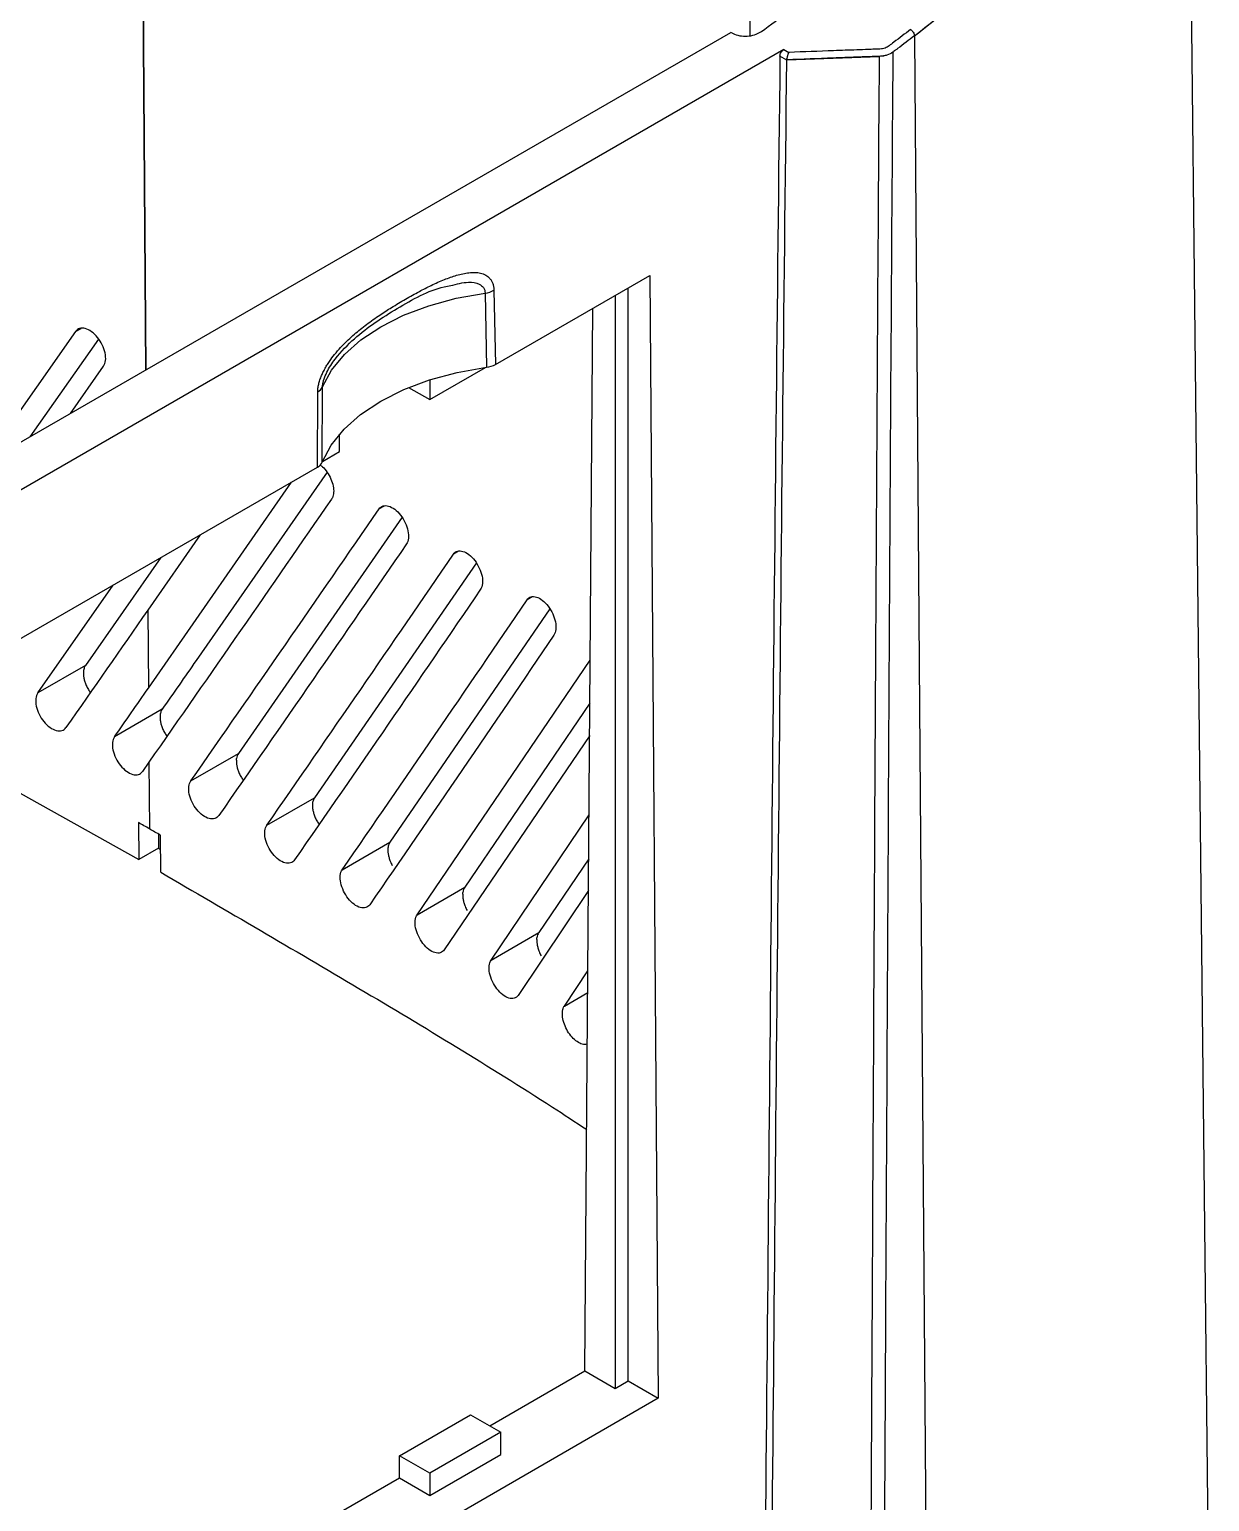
# Model space of a CAD drawing. Header units: millimetres. Extents: x 1677 to 3499, y -182 to 1106.
# Drawn here: x 3159.8 to 3224.6, y 481.6 to 562.4 of the extents above; entities that cross this region are included whole.
import ezdxf

# ---------------------------------------------------------------- set-up
doc = ezdxf.new("R2010")
doc.units = ezdxf.units.MM
doc.layers.get('0').update_dxf_attribs({"lineweight": 18})

msp = doc.modelspace()

# ---------------------------------------------------------------- linework, layer by layer
at = {"color": 8, "linetype": 'Continuous', "lineweight": 25}
for p, q in [((3165.638, 615.155), (3166.18, 543.698)), ((3166.184, 543.701), (3165.643, 615.157)), ((3162.315, 545.804), (3162.618, 545.979)), ((3179.258, 536.222), (3178.98, 536.061)), ((3183.341, 533.739), (3183.065, 533.579)), ((3187.38, 531.231), (3187.107, 531.073)), ((3189.151, 508.765), (3190.435, 509.507))]:
    msp.add_line(p, q, dxfattribs=at)
at = {"color": 7, "linetype": 'Continuous', "lineweight": 25}
for p, q in [((3224.57, 472.116), (3223.393, 582.26)), ((3199.34, 567.517), (3199.34, 562.043)), ((3123.215, 518.895), (3198.287, 562.233)), ((3198.338, 562.204), (3198.287, 562.233)), ((3199.834, 562.204), (3199.965, 562.279)), ((3201.2, 561.294), (3124.842, 517.214)), ((3207.2, 561.152), (3207.184, 561.14)), ((3201.364, 560.714), (3200.989, 560.931)), ((3201.366, 560.727), (3206.453, 560.915)), ((3185.363, 543.997), (3193.841, 548.891)), ((3192.649, 488.176), (3192.649, 548.203)), ((3193.841, 548.891), (3194.305, 487.22)), ((3184.805, 547.915), (3184.879, 543.842)), ((3185.282, 548.076), (3185.363, 543.997)), ((3191.941, 547.795), (3191.941, 487.768)), ((3190.278, 488.728), (3190.721, 547.09)), ((3162.315, 545.804), (3157.194, 538.511)), ((3163.581, 545.39), (3159.812, 540.022)), ((3162.034, 541.305), (3163.858, 543.907)), ((3181.759, 542.069), (3184.818, 543.834)), ((3175.591, 538.356), (3175.609, 542.492)), ((3175.858, 538.635), (3175.876, 542.761)), ((3180.603, 542.736), (3181.759, 542.069)), ((3181.759, 543.155), (3181.759, 542.069)), ((3176.809, 539.211), (3176.809, 540.172)), ((3175.872, 538.67), (3176.809, 539.211)), ((3145.765, 521.138), (3175.591, 538.356)), ((3176.121, 538.082), (3168.936, 527.737)), ((3166.313, 526.218), (3174.174, 537.538)), ((3180.239, 535.608), (3171.263, 522.638)), ((3169.159, 534.643), (3166.28, 530.503)), ((3166.993, 533.393), (3162.861, 527.468)), ((3184.319, 533.109), (3175.435, 520.206)), ((3160.243, 525.957), (3164.375, 531.881)), ((3166.28, 530.503), (3166.313, 526.218)), ((3188.355, 530.58), (3179.576, 517.757)), ((3162.861, 527.468), (3160.243, 525.957)), ((3181.064, 513.776), (3190.574, 527.762)), ((3167.071, 525.058), (3164.453, 523.546)), ((3190.556, 525.392), (3183.682, 515.288)), ((3151.8, 524.621), (3165.792, 516.805)), ((3190.543, 523.621), (3182.561, 511.853)), ((3168.644, 521.126), (3171.263, 522.638)), ((3166.344, 522.153), (3165.991, 521.646)), ((3166.344, 522.153), (3166.371, 518.492)), ((3172.817, 518.695), (3175.435, 520.206)), ((3185.13, 511.284), (3190.509, 519.257)), ((3165.776, 518.837), (3165.792, 516.805)), ((3166.873, 517.429), (3165.792, 516.805)), ((3166.873, 518.204), (3166.873, 517.429)), ((3166.873, 517.429), (3166.984, 517.365)), ((3166.994, 516.111), (3166.979, 518.143)), ((3176.958, 516.246), (3179.576, 517.757)), ((3190.491, 516.839), (3187.749, 512.796)), ((3181.064, 513.776), (3183.682, 515.288)), ((3190.478, 515.1), (3186.611, 509.351)), ((3185.13, 511.284), (3187.749, 512.796)), ((3189.151, 508.765), (3190.444, 510.701)), ((3185.057, 485.714), (3190.278, 488.728)), ((3190.278, 488.728), (3191.941, 487.768)), ((3191.941, 487.768), (3192.649, 488.176)), ((3192.649, 488.176), (3194.305, 487.22)), ((3194.305, 487.22), (3127.978, 448.93)), ((3180.105, 484.07), (3184.005, 486.321)), ((3184.005, 486.321), (3185.66, 485.366)), ((3185.66, 485.366), (3181.759, 483.114)), ((3185.66, 484.141), (3185.66, 485.366)), ((3180.095, 482.85), (3180.105, 484.07)), ((3181.759, 483.114), (3180.105, 484.07)), ((3181.759, 481.89), (3185.66, 484.141)), ((3176.206, 480.605), (3180.095, 482.85)), ((3180.095, 482.85), (3181.759, 481.89)), ((3181.759, 483.114), (3181.759, 481.89))]:
    msp.add_line(p, q, dxfattribs=at)
for points in [[(3208.368, 562.028), (3208.63, 527.598), (3209.121, 462.986)], [(3201.2, 561.294), (3201.387, 561.185), (3201.477, 561.133)], [(3201.365, 560.727), (3201.364, 560.721), (3201.364, 560.714)], [(3175.876, 542.761), (3176.367, 543.676), (3177.073, 544.544), (3177.98, 545.348), (3179.071, 546.071), (3180.323, 546.7), (3181.715, 547.224), (3183.218, 547.631), (3184.805, 547.915)], [(3175.858, 538.635), (3176.347, 539.563), (3177.055, 540.442), (3177.969, 541.256), (3179.071, 541.988), (3180.339, 542.624), (3181.748, 543.152), (3183.271, 543.56), (3184.879, 543.842)]]:
    msp.add_lwpolyline(points, dxfattribs=at)
for centre, radius, start, end in [((3184.627, 549.234), 1.33, 277.68356, 299.52714), ((3175.347, 543.018), 0.588, 296.49813, 334.01999)]:
    msp.add_arc(centre, radius, start, end, dxfattribs=at)
msp.add_ellipse((3199.086, 562.636), major_axis=(1.058, 0), ratio=0.577288, start_param=3.926968, end_param=5.497765, dxfattribs=at)
for points, knots in [([(3216.901, 569.515), (3216.259, 568.844), (3215.586, 568.183), (3212.876, 565.637), (3210.674, 563.809), (3208.368, 562.028)], [0, 0, 0, 0, 4764.508066, 4764.508066, 18525.761519, 18525.761519, 18525.761519, 18525.761519]), ([(3208.368, 562.044), (3209.919, 563.26), (3211.421, 564.491), (3213.568, 566.363), (3214.266, 566.991), (3215.619, 568.25), (3216.274, 568.879), (3216.901, 569.515)], [0, 0, 0, 0, 12967.622782, 12967.622782, 19451.434173, 19451.434173, 25935.245565, 25935.245565, 25935.245565, 25935.245565]), ([(3208.155, 562.395), (3207.844, 562.155), (3207.553, 561.93), (3207.146, 561.624), (3207.064, 561.556), (3206.908, 561.446), (3206.84, 561.404), (3206.72, 561.36), (3206.673, 561.347), (3206.577, 561.328), (3206.539, 561.321), (3206.389, 561.313), (3206.267, 561.31), (3206.055, 561.302), (3205.949, 561.298), (3205.631, 561.287), (3205.419, 561.279), (3204.783, 561.255), (3204.359, 561.24), (3203.116, 561.194), (3202.296, 561.164), (3201.477, 561.133)], [0, 0, 0, 0, 14801.3739, 14801.3739, 18977.567035, 18977.567035, 23084.69892, 23084.69892, 25147.710766, 25147.710766, 27210.722612, 27210.722612, 30295.221009, 30295.221009, 33379.719406, 33379.719406, 39548.716201, 39548.716201, 51886.70979, 51886.70979, 75724.454813, 75724.454813, 75724.454813, 75724.454813]), ([(3208.155, 562.395), (3208.162, 562.39), (3208.188, 562.374), (3208.229, 562.339), (3208.27, 562.291), (3208.313, 562.228), (3208.354, 562.142), (3208.364, 562.076), (3208.368, 562.044)], [0, 0, 0, 0, 3229.877352, 11806.35184, 18253.849623, 23617.468518, 35906.670474, 47146.984776, 47146.984776, 47146.984776, 47146.984776]), ([(3207.184, 561.14), (3207.023, 538.458), (3206.908, 515.812), (3206.775, 490.334), (3206.76, 487.503), (3206.738, 483.256), (3206.73, 481.841), (3206.721, 480.071), (3206.72, 479.719), (3206.696, 478.997), (3206.675, 478.629), (3206.585, 477.509), (3206.489, 476.733), (3206.233, 475.17), (3206.072, 474.382), (3205.686, 472.79), (3205.461, 471.987), (3204.941, 470.366), (3204.65, 469.563), (3204.011, 467.98), (3203.662, 467.199), (3202.901, 465.658), (3202.487, 464.895), (3201.618, 463.437), (3201.162, 462.736), (3200.443, 461.727), (3200.198, 461.398), (3199.697, 460.754), (3199.44, 460.438), (3198.656, 459.521), (3198.128, 458.958), (3197.058, 457.922), (3196.517, 457.448), (3195.696, 456.807), (3195.42, 456.608), (3194.869, 456.205), (3193.488, 455.202), (3192.094, 454.218), (3188.73, 451.886), (3186.463, 450.367), (3179.599, 445.913), (3174.947, 443.081), (3170.243, 440.339)], [0, 0, 0, 0, 76912.338187, 76912.338187, 86526.38046, 86526.38046, 91333.401597, 91333.401597, 92535.156881, 92535.156881, 93736.912165, 93736.912165, 96140.422734, 96140.422734, 98543.933302, 98543.933302, 100947.44387, 100947.44387, 103350.954439, 103350.954439, 105754.465007, 105754.465007, 108157.975575, 108157.975575, 110561.486144, 110561.486144, 111763.241428, 111763.241428, 112964.996712, 112964.996712, 115368.50728, 115368.50728, 117772.017849, 117772.017849, 118973.773133, 118973.773133, 120175.528417, 124982.549554, 124982.549554, 134596.591827, 134596.591827, 153824.676374, 153824.676374, 153824.676374, 153824.676374]), ([(3200.989, 560.931), (3200.99, 560.996), (3201.013, 561.071), (3201.09, 561.205), (3201.144, 561.262), (3201.2, 561.294)], [0, 0, 0, 0, 9235.811449, 9235.811449, 18471.622897, 18471.622897, 18471.622897, 18471.622897]), ([(3207.2, 561.152), (3207.195, 561.149), (3207.19, 561.145), (3207.092, 561.079), (3206.988, 561.022), (3206.8, 560.964), (3206.734, 560.949), (3206.596, 560.926), (3206.526, 560.919), (3206.349, 560.913), (3206.243, 560.909), (3206.031, 560.901), (3205.925, 560.897), (3205.607, 560.885), (3205.395, 560.878), (3204.759, 560.854), (3204.335, 560.838), (3203.063, 560.791), (3202.215, 560.76), (3201.367, 560.729)], [0, 0, 0, 0, 276.511817, 276.511817, 5166.638323, 5166.638323, 7622.948271, 7622.948271, 10079.25822, 10079.25822, 13751.793651, 13751.793651, 17424.329083, 17424.329083, 24769.399946, 24769.399946, 39459.541673, 39459.541673, 68839.825126, 68839.825126, 68839.825126, 68839.825126]), ([(3201.477, 561.133), (3201.47, 561.122), (3201.456, 561.1), (3201.437, 561.059), (3201.42, 561.016), (3201.405, 560.972), (3201.393, 560.928), (3201.382, 560.886), (3201.374, 560.846), (3201.37, 560.82), (3201.368, 560.808)], [0, 0, 0, 0, 9410.022297, 18287.038823, 26654.217486, 34530.775128, 41936.438098, 48861.278201, 55321.099253, 61333.676827, 61333.676827, 61333.676827, 61333.676827]), ([(3207.184, 561.14), (3207.097, 561.074), (3206.987, 561.02), (3206.736, 560.943), (3206.597, 560.92), (3206.453, 560.915)], [0, 0, 0, 0, 9253.448611, 9253.448611, 18506.897222, 18506.897222, 18506.897222, 18506.897222]), ([(3207.448, 561.339), (3207.427, 561.324), (3207.406, 561.313), (3207.365, 561.289), (3207.344, 561.277), (3207.302, 561.25), (3207.281, 561.235), (3207.25, 561.209), (3207.24, 561.199), (3207.219, 561.178), (3207.209, 561.167), (3207.2, 561.152)], [0, 0, 0, 0, 10059.420189, 10059.420189, 20118.840379, 20118.840379, 30178.260568, 30178.260568, 35207.970662, 35207.970662, 40237.680757, 40237.680757, 40237.680757, 40237.680757]), ([(3170.061, 440.98), (3174.727, 443.7), (3179.344, 446.509), (3186.154, 450.925), (3188.404, 452.431), (3191.743, 454.743), (3192.85, 455.523), (3194.223, 456.513), (3194.635, 456.811), (3195.045, 457.111), (3195.318, 457.312), (3195.454, 457.412), (3196.132, 457.935), (3196.668, 458.401), (3197.728, 459.425), (3198.251, 459.982), (3199.026, 460.894), (3199.281, 461.208), (3199.777, 461.85), (3200.019, 462.178), (3200.728, 463.185), (3201.177, 463.884), (3202.03, 465.342), (3202.434, 466.105), (3203.174, 467.642), (3203.512, 468.421), (3203.973, 469.605), (3204.12, 470.003), (3204.397, 470.803), (3204.529, 471.206), (3204.897, 472.412), (3205.108, 473.208), (3205.464, 474.785), (3205.61, 475.566), (3205.779, 476.725), (3205.828, 477.11), (3205.906, 477.866), (3205.936, 478.238), (3205.979, 478.968), (3205.992, 479.327), (3205.998, 480.032), (3205.999, 480.383), (3206.008, 482.14), (3206.03, 486.359), (3206.052, 490.577), (3206.182, 515.886), (3206.295, 538.383), (3206.453, 560.915)], [0, 0, 0, 0, 22066.647913, 22066.647913, 33099.971869, 33099.971869, 38616.633847, 38616.633847, 39995.799342, 40685.382089, 40685.382089, 41374.964836, 41374.964836, 44133.295826, 44133.295826, 46891.626815, 46891.626815, 48270.792309, 48270.792309, 49649.957804, 49649.957804, 52408.288793, 52408.288793, 55166.619782, 55166.619782, 57924.950771, 57924.950771, 59304.116266, 59304.116266, 60683.28176, 60683.28176, 63441.612749, 63441.612749, 66199.943738, 66199.943738, 67579.109233, 67579.109233, 68958.274727, 68958.274727, 70337.440222, 70337.440222, 71716.605717, 71716.605717, 77233.267695, 88266.591651, 88266.591651, 176533.183302, 176533.183302, 176533.183302, 176533.183302]), ([(3175.609, 542.492), (3175.61, 542.525), (3175.612, 542.592), (3175.622, 542.697), (3175.639, 542.805), (3175.663, 542.915), (3175.693, 543.029), (3175.73, 543.146), (3175.773, 543.266), (3175.836, 543.423), (3175.926, 543.617), (3176.047, 543.84), (3176.18, 544.058), (3176.366, 544.33), (3176.62, 544.656), (3177.05, 545.135), (3177.613, 545.657), (3178.308, 546.215), (3178.99, 546.699), (3179.704, 547.154), (3180.428, 547.583), (3181.153, 547.991), (3181.868, 548.36), (3182.551, 548.664), (3183.247, 548.909), (3183.81, 549.04), (3184.244, 549.06), (3184.557, 549.023), (3184.836, 548.921), (3185.033, 548.762), (3185.156, 548.593), (3185.225, 548.44), (3185.271, 548.269), (3185.279, 548.14), (3185.282, 548.076)], [0, 0, 0, 0, 1731.515828, 3464.160666, 5208.292636, 6974.067725, 8771.275037, 10609.20151, 12496.533077, 14441.293807, 18032.536984, 21771.422957, 25393.068315, 29087.453753, 36081.740771, 43559.286748, 58105.498012, 71934.370008, 86878.910935, 100072.296531, 115627.289922, 131160.174251, 144405.678901, 159337.396489, 173133.104355, 187601.163171, 195077.003893, 202126.962442, 209710.328112, 216825.461818, 220639.917239, 224267.065495, 227779.246262, 231255.982947, 231255.982947, 231255.982947, 231255.982947]), ([(3175.945, 543.16), (3175.997, 543.298), (3176.154, 543.711), (3176.725, 544.541), (3177.971, 545.808), (3179.927, 547.078), (3181.796, 548.13), (3182.793, 548.306), (3182.91, 548.326)], [0, 0, 0, 0, 1960.995727, 5852.390912, 13653.128359, 29173.262945, 44701.807789, 46750.392043, 46750.392043, 46750.392043, 46750.392043]), ([(3163.858, 543.907), (3163.915, 543.989), (3163.952, 544.095), (3163.98, 544.342), (3163.971, 544.482), (3163.909, 544.772), (3163.856, 544.925), (3163.714, 545.215), (3163.624, 545.357), (3163.423, 545.604), (3163.311, 545.713), (3163.081, 545.88), (3162.963, 545.939), (3162.738, 545.999), (3162.633, 546), (3162.45, 545.944), (3162.373, 545.887), (3162.315, 545.804)], [0, 0, 0, 0, 7583.297986, 7583.297986, 15166.595973, 15166.595973, 22749.893959, 22749.893959, 30333.191946, 30333.191946, 37916.489932, 37916.489932, 45499.787919, 45499.787919, 53083.085905, 53083.085905, 60666.383892, 60666.383892, 60666.383892, 60666.383892]), ([(3175.723, 538.49), (3175.772, 538.456), (3175.919, 538.354), (3176.139, 538.077), (3176.348, 537.708), (3176.473, 537.316), (3176.501, 536.956), (3176.448, 536.727), (3176.388, 536.631), (3176.374, 536.608)], [0, 0, 0, 0, 4656.415967, 13968.532206, 23279.459466, 32589.414578, 41899.023481, 51209.220148, 54126.399693, 54126.399693, 54126.399693, 54126.399693]), ([(3178.98, 536.061), (3179.036, 536.143), (3179.111, 536.198), (3179.289, 536.252), (3179.393, 536.249), (3179.61, 536.187), (3179.726, 536.126), (3179.949, 535.956), (3180.059, 535.846), (3180.255, 535.596), (3180.343, 535.454), (3180.482, 535.16), (3180.534, 535.008), (3180.595, 534.713), (3180.603, 534.575), (3180.576, 534.328), (3180.54, 534.223), (3180.484, 534.141)], [0, 0, 0, 0, 7633.872201, 7633.872201, 15267.744402, 15267.744402, 22901.616602, 22901.616602, 30535.488803, 30535.488803, 38169.361004, 38169.361004, 45803.233205, 45803.233205, 53437.105406, 53437.105406, 61070.977607, 61070.977607, 61070.977607, 61070.977607]), ([(3183.065, 533.579), (3183.121, 533.661), (3183.195, 533.716), (3183.372, 533.769), (3183.474, 533.765), (3183.689, 533.701), (3183.803, 533.64), (3184.024, 533.469), (3184.133, 533.359), (3184.327, 533.107), (3184.414, 532.965), (3184.552, 532.67), (3184.603, 532.518), (3184.664, 532.223), (3184.672, 532.084), (3184.645, 531.837), (3184.61, 531.732), (3184.554, 531.651)], [0, 0, 0, 0, 7646.665151, 7646.665151, 15293.330302, 15293.330302, 22939.995454, 22939.995454, 30586.660605, 30586.660605, 38233.325756, 38233.325756, 45879.990907, 45879.990907, 53526.656059, 53526.656059, 61173.32121, 61173.32121, 61173.32121, 61173.32121]), ([(3187.107, 531.073), (3187.162, 531.154), (3187.236, 531.209), (3187.411, 531.26), (3187.512, 531.257), (3187.724, 531.191), (3187.837, 531.129), (3188.056, 530.957), (3188.164, 530.846), (3188.356, 530.593), (3188.441, 530.45), (3188.578, 530.154), (3188.628, 530.002), (3188.688, 529.706), (3188.697, 529.567), (3188.67, 529.321), (3188.635, 529.216), (3188.58, 529.135)], [0, 0, 0, 0, 7659.37845, 7659.37845, 15318.756901, 15318.756901, 22978.135351, 22978.135351, 30637.513801, 30637.513801, 38296.892251, 38296.892251, 45956.270702, 45956.270702, 53615.649152, 53615.649152, 61275.027602, 61275.027602, 61275.027602, 61275.027602]), ([(3162.861, 527.468), (3162.827, 527.42), (3162.8, 527.363), (3162.762, 527.235), (3162.75, 527.163), (3162.746, 527.088)], [0, 0, 0, 0, 9155.78698, 9155.78698, 18311.57396, 18311.57396, 18311.57396, 18311.57396]), ([(3168.936, 527.737), (3168.624, 527.288), (3168.003, 526.395), (3167.38, 525.502), (3167.071, 525.058)], [0, 0, 0, 0, 9224.451284, 18341.186734, 18341.186734, 18341.186734, 18341.186734]), ([(3162.746, 527.088), (3162.746, 527.059), (3162.744, 527.001), (3162.75, 526.911), (3162.76, 526.848), (3162.764, 526.817)], [0, 0, 0, 0, 8564.288734, 17087.624034, 25635.427458, 25635.427458, 25635.427458, 25635.427458]), ([(3162.764, 526.817), (3162.77, 526.785), (3162.782, 526.722), (3162.8, 526.658), (3162.809, 526.625)], [0, 0, 0, 0, 9156.553776, 18313.159898, 18313.159898, 18313.159898, 18313.159898]), ([(3162.809, 526.625), (3162.819, 526.591), (3162.84, 526.523), (3162.867, 526.455), (3162.881, 526.421)], [0, 0, 0, 0, 9158.390708, 18313.940381, 18313.940381, 18313.940381, 18313.940381]), ([(3162.881, 526.421), (3162.898, 526.382), (3162.932, 526.305), (3162.973, 526.23), (3162.993, 526.193)], [0, 0, 0, 0, 9157.468365, 18314.945914, 18314.945914, 18314.945914, 18314.945914]), ([(3160.243, 525.957), (3160.185, 525.874), (3160.148, 525.768), (3160.12, 525.522), (3160.128, 525.382), (3160.191, 525.091), (3160.244, 524.939), (3160.387, 524.649), (3160.478, 524.508), (3160.679, 524.261), (3160.792, 524.153), (3161.024, 523.986), (3161.141, 523.927), (3161.367, 523.867), (3161.472, 523.867), (3161.656, 523.923), (3161.733, 523.98), (3161.791, 524.063)], [0, 0, 0, 0, 7594.476232, 7594.476232, 15188.952464, 15188.952464, 22783.428695, 22783.428695, 30377.904927, 30377.904927, 37972.381159, 37972.381159, 45566.857391, 45566.857391, 53161.333623, 53161.333623, 60755.809854, 60755.809854, 60755.809854, 60755.809854]), ([(3162.993, 526.193), (3163.012, 526.161), (3163.048, 526.098), (3163.09, 526.039), (3163.11, 526.009)], [0, 0, 0, 0, 9157.187989, 18316.18984, 18316.18984, 18316.18984, 18316.18984]), ([(3164.453, 523.546), (3164.761, 523.989), (3165.382, 524.88), (3166.001, 525.77), (3166.313, 526.218)], [0, 0, 0, 0, 9105.690472, 18330.731217, 18330.731217, 18330.731217, 18330.731217]), ([(3166.958, 524.677), (3166.957, 524.649), (3166.956, 524.591), (3166.962, 524.5), (3166.971, 524.438), (3166.976, 524.407)], [0, 0, 0, 0, 8578.617165, 17116.14414, 25678.137297, 25678.137297, 25678.137297, 25678.137297]), ([(3167.071, 525.058), (3167.037, 525.009), (3167.011, 524.953), (3166.973, 524.825), (3166.961, 524.753), (3166.958, 524.677)], [0, 0, 0, 0, 9171.52425, 9171.52425, 18343.0485, 18343.0485, 18343.0485, 18343.0485]), ([(3166.976, 524.407), (3166.981, 524.375), (3166.993, 524.312), (3167.011, 524.247), (3167.019, 524.215)], [0, 0, 0, 0, 9172.320515, 18344.636245, 18344.636245, 18344.636245, 18344.636245]), ([(3167.019, 524.215), (3167.03, 524.181), (3167.051, 524.113), (3167.078, 524.044), (3167.091, 524.01)], [0, 0, 0, 0, 9174.161287, 18345.415875, 18345.415875, 18345.415875, 18345.415875]), ([(3167.091, 524.01), (3167.108, 523.972), (3167.142, 523.894), (3167.182, 523.819), (3167.203, 523.782)], [0, 0, 0, 0, 9173.227789, 18346.419902, 18346.419902, 18346.419902, 18346.419902]), ([(3164.453, 523.546), (3164.395, 523.464), (3164.359, 523.358), (3164.331, 523.111), (3164.339, 522.971), (3164.401, 522.681), (3164.454, 522.528), (3164.596, 522.237), (3164.686, 522.096), (3164.887, 521.848), (3164.999, 521.74), (3165.229, 521.572), (3165.345, 521.513), (3165.57, 521.452), (3165.674, 521.451), (3165.857, 521.507), (3165.933, 521.563), (3165.991, 521.646)], [0, 0, 0, 0, 7607.547898, 7607.547898, 15215.095796, 15215.095796, 22822.643694, 22822.643694, 30430.191593, 30430.191593, 38037.739491, 38037.739491, 45645.287389, 45645.287389, 53252.835287, 53252.835287, 60860.383185, 60860.383185, 60860.383185, 60860.383185]), ([(3167.203, 523.782), (3167.221, 523.75), (3167.258, 523.687), (3167.299, 523.627), (3167.319, 523.597)], [0, 0, 0, 0, 9172.932049, 18347.661546, 18347.661546, 18347.661546, 18347.661546]), ([(3171.149, 522.257), (3171.149, 522.229), (3171.147, 522.171), (3171.153, 522.08), (3171.163, 522.018), (3171.167, 521.987)], [0, 0, 0, 0, 8592.861366, 17144.548183, 25720.729426, 25720.729426, 25720.729426, 25720.729426]), ([(3171.167, 521.987), (3171.173, 521.955), (3171.184, 521.891), (3171.202, 521.827), (3171.211, 521.794)], [0, 0, 0, 0, 9188.024231, 18376.033278, 18376.033278, 18376.033278, 18376.033278]), ([(3171.211, 521.794), (3171.221, 521.76), (3171.242, 521.693), (3171.269, 521.626), (3171.282, 521.592)], [0, 0, 0, 0, 9189.853014, 18376.815282, 18376.815282, 18376.815282, 18376.815282]), ([(3171.282, 521.592), (3171.299, 521.553), (3171.332, 521.476), (3171.373, 521.4), (3171.393, 521.363)], [0, 0, 0, 0, 9188.921593, 18377.807918, 18377.807918, 18377.807918, 18377.807918]), ([(3170.179, 519.224), (3170.122, 519.141), (3170.046, 519.085), (3169.864, 519.03), (3169.758, 519.031), (3169.537, 519.091), (3169.419, 519.151), (3169.191, 519.318), (3169.078, 519.426), (3168.878, 519.674), (3168.789, 519.815), (3168.646, 520.108), (3168.593, 520.258), (3168.531, 520.552), (3168.522, 520.691), (3168.55, 520.938), (3168.587, 521.044), (3168.644, 521.126)], [0, 0, 0, 0, 7622.226901, 7622.226901, 15244.453801, 15244.453801, 22866.680702, 22866.680702, 30488.907603, 30488.907603, 38111.134504, 38111.134504, 45733.361404, 45733.361404, 53355.588305, 53355.588305, 60977.815206, 60977.815206, 60977.815206, 60977.815206]), ([(3171.393, 521.363), (3171.412, 521.331), (3171.448, 521.268), (3171.489, 521.208), (3171.509, 521.178)], [0, 0, 0, 0, 9188.670788, 18379.051916, 18379.051916, 18379.051916, 18379.051916]), ([(3175.322, 519.827), (3175.322, 519.798), (3175.32, 519.74), (3175.326, 519.65), (3175.335, 519.587), (3175.34, 519.556)], [0, 0, 0, 0, 8607.09504, 17172.906101, 25763.212428, 25763.212428, 25763.212428, 25763.212428]), ([(3175.435, 520.206), (3175.401, 520.158), (3175.375, 520.101), (3175.337, 519.974), (3175.326, 519.902), (3175.322, 519.827)], [0, 0, 0, 0, 9202.881561, 9202.881561, 18405.763121, 18405.763121, 18405.763121, 18405.763121]), ([(3175.34, 519.556), (3175.346, 519.524), (3175.357, 519.46), (3175.375, 519.395), (3175.384, 519.363)], [0, 0, 0, 0, 9203.698376, 18407.355549, 18407.355549, 18407.355549, 18407.355549]), ([(3175.384, 519.363), (3175.394, 519.329), (3175.414, 519.262), (3175.441, 519.195), (3175.454, 519.161)], [0, 0, 0, 0, 9205.519291, 18408.136903, 18408.136903, 18408.136903, 18408.136903]), ([(3175.454, 519.161), (3175.471, 519.122), (3175.504, 519.044), (3175.544, 518.969), (3175.565, 518.931)], [0, 0, 0, 0, 9204.573578, 18409.127752, 18409.127752, 18409.127752, 18409.127752]), ([(3174.341, 516.786), (3174.284, 516.704), (3174.208, 516.648), (3174.027, 516.594), (3173.923, 516.595), (3173.703, 516.657), (3173.586, 516.717), (3173.36, 516.884), (3173.248, 516.993), (3173.049, 517.242), (3172.96, 517.383), (3172.818, 517.676), (3172.766, 517.827), (3172.704, 518.121), (3172.695, 518.26), (3172.723, 518.507), (3172.759, 518.613), (3172.817, 518.695)], [0, 0, 0, 0, 7635.23702, 7635.23702, 15270.47404, 15270.47404, 22905.71106, 22905.71106, 30540.94808, 30540.94808, 38176.1851, 38176.1851, 45811.422119, 45811.422119, 53446.659139, 53446.659139, 61081.896159, 61081.896159, 61081.896159, 61081.896159]), ([(3175.565, 518.931), (3175.583, 518.899), (3175.619, 518.836), (3175.66, 518.776), (3175.68, 518.746)], [0, 0, 0, 0, 9204.305604, 18410.369387, 18410.369387, 18410.369387, 18410.369387]), ([(3179.576, 517.757), (3179.543, 517.709), (3179.517, 517.653), (3179.479, 517.526), (3179.468, 517.454), (3179.464, 517.378)], [0, 0, 0, 0, 9218.476057, 9218.476057, 18436.952113, 18436.952113, 18436.952113, 18436.952113]), ([(3179.464, 517.378), (3179.464, 517.349), (3179.462, 517.292), (3179.468, 517.201), (3179.478, 517.138), (3179.482, 517.107)], [0, 0, 0, 0, 8621.256459, 17201.13532, 25805.503449, 25805.503449, 25805.503449, 25805.503449]), ([(3179.482, 517.107), (3179.488, 517.075), (3179.499, 517.012), (3179.517, 516.947), (3179.526, 516.914)], [0, 0, 0, 0, 9219.296283, 18438.546116, 18438.546116, 18438.546116, 18438.546116]), ([(3179.526, 516.914), (3179.536, 516.88), (3179.556, 516.813), (3179.582, 516.745), (3179.595, 516.712)], [0, 0, 0, 0, 9221.09699, 18439.326753, 18439.326753, 18439.326753, 18439.326753]), ([(3179.595, 516.712), (3179.612, 516.673), (3179.645, 516.595), (3179.685, 516.519), (3179.705, 516.481)], [0, 0, 0, 0, 9220.131089, 18440.31511, 18440.31511, 18440.31511, 18440.31511]), ([(3166.994, 516.111), (3170.629, 513.991), (3177.9, 509.75), (3185.712, 505.046), (3189.752, 502.395), (3190.378, 501.983)], [0, 0, 0, 0, 11798.113867, 23596.70228, 25762.342744, 25762.342744, 25762.342744, 25762.342744]), ([(3178.47, 514.33), (3178.413, 514.248), (3178.338, 514.193), (3178.159, 514.139), (3178.056, 514.141), (3177.837, 514.204), (3177.721, 514.264), (3177.497, 514.433), (3177.386, 514.542), (3177.189, 514.792), (3177.1, 514.933), (3176.96, 515.227), (3176.908, 515.378), (3176.846, 515.673), (3176.838, 515.812), (3176.865, 516.058), (3176.901, 516.164), (3176.958, 516.246)], [0, 0, 0, 0, 7648.191871, 7648.191871, 15296.383742, 15296.383742, 22944.575613, 22944.575613, 30592.767484, 30592.767484, 38240.959355, 38240.959355, 45889.151226, 45889.151226, 53537.343096, 53537.343096, 61185.534967, 61185.534967, 61185.534967, 61185.534967]), ([(3183.572, 514.909), (3183.573, 514.925), (3183.574, 514.957), (3183.578, 514.987), (3183.58, 515.003)], [0, 0, 0, 0, 9200.069779, 18468.662443, 18468.662443, 18468.662443, 18468.662443]), ([(3183.572, 514.909), (3183.571, 514.88), (3183.57, 514.823), (3183.576, 514.732), (3183.585, 514.67), (3183.589, 514.638)], [0, 0, 0, 0, 8635.329734, 17229.213311, 25847.573143, 25847.573143, 25847.573143, 25847.573143]), ([(3183.589, 514.638), (3183.595, 514.606), (3183.606, 514.543), (3183.624, 514.478), (3183.632, 514.445)], [0, 0, 0, 0, 9234.802504, 18469.584492, 18469.584492, 18469.584492, 18469.584492]), ([(3183.632, 514.445), (3183.642, 514.411), (3183.662, 514.344), (3183.688, 514.276), (3183.702, 514.242)], [0, 0, 0, 0, 9236.566296, 18470.36443, 18470.36443, 18470.36443, 18470.36443]), ([(3183.702, 514.242), (3183.718, 514.203), (3183.75, 514.125), (3183.79, 514.049), (3183.81, 514.012)], [0, 0, 0, 0, 9235.572731, 18471.34949, 18471.34949, 18471.34949, 18471.34949]), ([(3170.243, 440.339), (3165.266, 437.482), (3160.266, 434.67), (3152.65, 430.676), (3150.092, 429.383), (3146.219, 427.516), (3144.274, 426.601), (3141.988, 425.568), (3141.005, 425.134), (3140.513, 424.918), (3140.348, 424.845), (3140.02, 424.706), (3139.857, 424.64), (3139.042, 424.328), (3138.399, 424.136), (3137.128, 423.86), (3136.5, 423.775), (3135.262, 423.718), (3134.664, 423.746), (3133.516, 423.912), (3132.964, 424.05), (3131.908, 424.438), (3131.401, 424.69), (3130.465, 425.291), (3130.033, 425.642), (3129.438, 426.238), (3129.248, 426.449), (3128.887, 426.894), (3128.715, 427.13), (3128.228, 427.867), (3127.947, 428.395), (3127.467, 429.52), (3127.268, 430.116), (3127.033, 431.064), (3126.966, 431.39), (3126.854, 432.054), (3126.809, 432.391), (3126.744, 433.077), (3126.723, 433.426), (3126.706, 434.135), (3126.68, 435.199), (3126.585, 439.099), (3126.499, 442.644), (3125.878, 468.174), (3125.33, 490.869), (3124.715, 513.536)], [0, 0, 0, 0, 21712.141909, 21712.141909, 32568.212864, 32568.212864, 37996.248342, 40710.26608, 42067.27495, 42067.27495, 42745.779384, 42745.779384, 43424.283819, 43424.283819, 46138.301558, 46138.301558, 48852.319296, 48852.319296, 51566.337035, 51566.337035, 54280.354774, 54280.354774, 56994.372512, 56994.372512, 59708.390251, 59708.390251, 61065.39912, 61065.39912, 62422.40799, 62422.40799, 65136.425728, 65136.425728, 67850.443467, 67850.443467, 69207.452336, 69207.452336, 70564.461206, 70564.461206, 71921.470075, 71921.470075, 73278.478944, 75992.496683, 86848.567638, 86848.567638, 173697.135275, 173697.135275, 173697.135275, 173697.135275]), ([(3125.105, 513.958), (3125.713, 491.445), (3126.257, 468.904), (3126.871, 443.549), (3126.939, 440.731), (3127.025, 437.21), (3127.05, 436.154), (3127.076, 435.097), (3127.093, 434.393), (3127.098, 434.039), (3127.139, 433.346), (3127.173, 433.006), (3127.262, 432.336), (3127.319, 432.006), (3127.524, 431.041), (3127.704, 430.433), (3128.149, 429.286), (3128.414, 428.747), (3128.875, 427.994), (3129.041, 427.752), (3129.389, 427.293), (3129.572, 427.076), (3130.15, 426.461), (3130.57, 426.098), (3131.486, 425.475), (3131.985, 425.213), (3133.028, 424.807), (3133.574, 424.662), (3134.712, 424.484), (3135.306, 424.451), (3136.538, 424.502), (3137.162, 424.585), (3138.427, 424.862), (3139.068, 425.055), (3140.042, 425.435), (3140.369, 425.58), (3141.021, 425.867), (3141.998, 426.299), (3144.267, 427.326), (3146.199, 428.237), (3150.046, 430.092), (3152.586, 431.378), (3160.15, 435.347), (3165.117, 438.141), (3170.061, 440.98)], [0, 0, 0, 0, 82484.84693, 82484.84693, 92795.452796, 92795.452796, 95373.104263, 96661.929996, 96661.929996, 97950.75573, 97950.75573, 99239.581463, 99239.581463, 100528.407196, 100528.407196, 103106.058663, 103106.058663, 105683.710129, 105683.710129, 106972.535863, 106972.535863, 108261.361596, 108261.361596, 110839.013062, 110839.013062, 113416.664529, 113416.664529, 115994.315996, 115994.315996, 118571.967462, 118571.967462, 121149.618929, 121149.618929, 123727.270395, 123727.270395, 125016.096129, 125016.096129, 126304.921862, 128882.573328, 134037.876262, 134037.876262, 144348.482128, 144348.482128, 164969.69386, 164969.69386, 164969.69386, 164969.69386]), ([(3182.561, 511.853), (3182.506, 511.771), (3182.431, 511.716), (3182.254, 511.663), (3182.151, 511.666), (3181.935, 511.729), (3181.82, 511.791), (3181.598, 511.96), (3181.488, 512.071), (3181.293, 512.321), (3181.205, 512.463), (3181.066, 512.758), (3181.014, 512.909), (3180.953, 513.204), (3180.945, 513.343), (3180.972, 513.589), (3181.008, 513.695), (3181.064, 513.776)], [0, 0, 0, 0, 7661.0823, 7661.0823, 15322.1646, 15322.1646, 22983.246901, 22983.246901, 30644.329201, 30644.329201, 38305.411501, 38305.411501, 45966.493801, 45966.493801, 53627.576102, 53627.576102, 61288.658402, 61288.658402, 61288.658402, 61288.658402]), ([(3187.64, 512.418), (3187.639, 512.389), (3187.638, 512.332), (3187.644, 512.241), (3187.653, 512.178), (3187.657, 512.147)], [0, 0, 0, 0, 8649.298255, 17257.117123, 25889.39219, 25889.39219, 25889.39219, 25889.39219]), ([(3187.64, 512.418), (3187.641, 512.434), (3187.642, 512.466), (3187.646, 512.496), (3187.648, 512.511)], [0, 0, 0, 0, 9223.150433, 18499.527569, 18499.527569, 18499.527569, 18499.527569]), ([(3187.657, 512.147), (3187.663, 512.115), (3187.674, 512.051), (3187.691, 511.986), (3187.7, 511.953)], [0, 0, 0, 0, 9250.200819, 18500.450205, 18500.450205, 18500.450205, 18500.450205]), ([(3187.7, 511.953), (3187.71, 511.919), (3187.73, 511.852), (3187.755, 511.784), (3187.768, 511.75)], [0, 0, 0, 0, 9251.906279, 18501.229547, 18501.229547, 18501.229547, 18501.229547]), ([(3187.768, 511.75), (3187.784, 511.711), (3187.817, 511.633), (3187.856, 511.557), (3187.876, 511.519)], [0, 0, 0, 0, 9250.875712, 18502.210405, 18502.210405, 18502.210405, 18502.210405]), ([(3186.611, 509.351), (3186.556, 509.27), (3186.483, 509.215), (3186.307, 509.163), (3186.206, 509.167), (3185.992, 509.231), (3185.878, 509.293), (3185.658, 509.464), (3185.55, 509.575), (3185.356, 509.827), (3185.27, 509.97), (3185.132, 510.265), (3185.081, 510.417), (3185.02, 510.712), (3185.012, 510.851), (3185.039, 511.097), (3185.074, 511.202), (3185.13, 511.284)], [0, 0, 0, 0, 7673.89905, 7673.89905, 15347.798101, 15347.798101, 23021.697151, 23021.697151, 30695.596202, 30695.596202, 38369.495252, 38369.495252, 46043.394303, 46043.394303, 53717.293353, 53717.293353, 61391.192404, 61391.192404, 61391.192404, 61391.192404]), ([(3190.414, 506.673), (3190.344, 506.658), (3190.197, 506.628), (3189.921, 506.743), (3189.636, 506.968), (3189.377, 507.29), (3189.176, 507.668), (3189.055, 508.06), (3189.028, 508.421), (3189.08, 508.648), (3189.137, 508.743), (3189.151, 508.765)], [0, 0, 0, 0, 7565.117604, 15963.02722, 24364.266363, 32761.823947, 41150.932898, 49530.675314, 57903.974335, 66276.114351, 68882.673895, 68882.673895, 68882.673895, 68882.673895])]:
    msp.add_open_spline(points, degree=3, knots=knots, dxfattribs=at)
for points in [[(3199.965, 562.279), (3200.981, 563.021), (3201.986, 563.772), (3202.968, 564.531)], [(3208.368, 562.044), (3208.063, 561.808), (3207.756, 561.573), (3207.448, 561.339)], [(3200.989, 560.931), (3200.666, 533.856), (3200.436, 506.833), (3200.185, 479.797)], [(3200.56, 479.585), (3200.811, 506.619), (3201.041, 533.641), (3201.364, 560.714)], [(3201.368, 560.808), (3201.367, 560.779), (3201.367, 560.752), (3201.366, 560.726)], [(3201.367, 560.729), (3201.367, 560.754), (3201.367, 560.78), (3201.368, 560.808)], [(3184.879, 543.842), (3185.062, 543.867), (3185.23, 543.92), (3185.363, 543.997)], [(3175.591, 538.356), (3175.723, 538.432), (3175.816, 538.53), (3175.858, 538.635)], [(3176.374, 536.608), (3173.062, 531.808), (3169.715, 526.988), (3166.344, 522.153)], [(3168.644, 521.126), (3172.122, 526.123), (3175.571, 531.104), (3178.98, 536.061)], [(3180.484, 534.141), (3177.087, 529.191), (3173.648, 524.216), (3170.179, 519.224)], [(3172.817, 518.695), (3176.27, 523.678), (3179.69, 528.642), (3183.065, 533.579)], [(3184.554, 531.651), (3181.193, 526.722), (3177.784, 521.764), (3174.341, 516.786)], [(3166.28, 530.503), (3164.789, 528.359), (3163.293, 526.213), (3161.791, 524.063)], [(3176.958, 516.246), (3180.384, 521.213), (3183.771, 526.158), (3187.107, 531.073)], [(3188.58, 529.135), (3185.258, 524.228), (3181.884, 519.291), (3178.47, 514.33)], [(3171.149, 522.257), (3171.151, 522.29), (3171.154, 522.321), (3171.158, 522.351)], [(3171.263, 522.638), (3171.209, 522.561), (3171.174, 522.464), (3171.158, 522.351)], [(3166.371, 518.492), (3166.173, 518.607), (3165.975, 518.722), (3165.776, 518.837)], [(3166.979, 518.143), (3166.776, 518.26), (3166.574, 518.376), (3166.371, 518.492)], [(3183.682, 515.288), (3183.63, 515.212), (3183.596, 515.116), (3183.58, 515.003)], [(3187.749, 512.796), (3187.697, 512.72), (3187.664, 512.624), (3187.648, 512.511)]]:
    msp.add_open_spline(points, degree=3, dxfattribs=at)
at = {"color": 8, "linetype": 'Continuous', "lineweight": 25}
for points, knots in [([(3182.91, 548.326), (3183.24, 548.415), (3183.795, 548.563), (3184.415, 548.475), (3184.687, 548.268), (3184.786, 548.087), (3184.798, 547.971), (3184.805, 547.915)], [0, 0, 0, 0, 16913.360036, 28406.917937, 34213.737633, 37184.303463, 39978.722917, 39978.722917, 39978.722917, 39978.722917]), ([(3175.876, 542.761), (3175.876, 542.784), (3175.877, 542.829), (3175.885, 542.901), (3175.897, 542.974), (3175.914, 543.049), (3175.928, 543.104), (3175.937, 543.135), (3175.939, 543.14)], [0, 0, 0, 0, 9073.74543, 18034.644309, 26953.123201, 35889.168096, 44891.747771, 46749.740287, 46749.740287, 46749.740287, 46749.740287])]:
    msp.add_open_spline(points, degree=3, knots=knots, dxfattribs=at)

doc.saveas('drawing.dxf')
